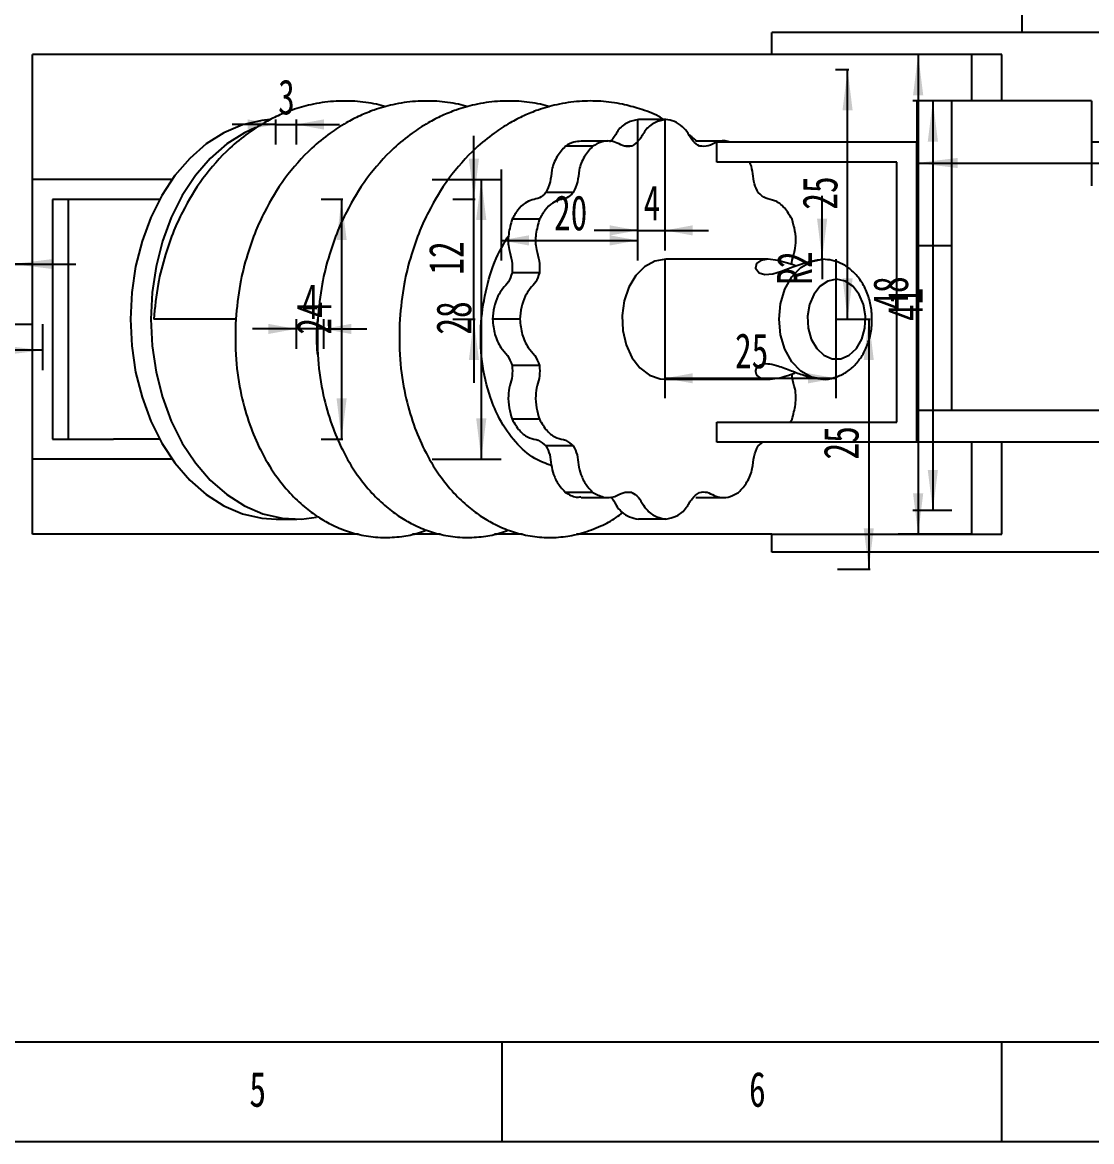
# Model space of a CAD drawing. Header units: millimetres. Extents: x 0 to 1189, y -577 to 841.
# Drawn here: x 204 to 311, y 0 to 112 of the extents above; entities that cross this region are included whole.
import ezdxf

# ---------------------------------------------------------------- set-up
doc = ezdxf.new("R2010")
doc.units = ezdxf.units.MM
doc.layers.add('10', color=7, linetype='Continuous')
doc.layers.add('5', color=7, linetype='Continuous')
doc.styles.add('SLDTEXTSTYLE5', font='TXT', dxfattribs={"width": 0.7})
doc.dimstyles.new('SLDDIMSTYLE0', dxfattribs={"dimtxt": 3.5, "dimasz": 4.08, "dimexe": 0, "dimexo": 0.0625, "dimgap": 0.875, "dimtad": 2, "dimrnd": 1e-09, "dimzin": 12, "dimdsep": 46, "dimtxsty": 'SLDTEXTSTYLE5', "dimsah": 1, "dimcen": 0.09, "dimadec": 0, "dimazin": 3, "dimtfac": 1, "dimtmove": 0, "dimatfit": 0, "dimfxl": 0, "dimfrac": 2, "dimtolj": 1, "dimtzin": 12, "dimarcsym": 0})
doc.dimstyles.new('SLDDIMSTYLE1', dxfattribs={"dimtxt": 3.5, "dimasz": 4.08, "dimexe": 0, "dimexo": 0.0625, "dimgap": 0.875, "dimtad": 2, "dimrnd": 1e-09, "dimzin": 12, "dimdsep": 46, "dimtxsty": 'SLDTEXTSTYLE5', "dimsah": 1, "dimcen": 0.09, "dimadec": 0, "dimazin": 3, "dimtfac": 1, "dimtofl": 0, "dimtmove": 0, "dimatfit": 3, "dimfxl": 0, "dimfrac": 2, "dimtolj": 1, "dimtzin": 12, "dimarcsym": 0})
doc.dimstyles.new('SLDDIMSTYLE4', dxfattribs={"dimtxt": 3.5, "dimasz": 4.08, "dimexe": 0, "dimexo": 0.0625, "dimgap": 0.875, "dimtad": 2, "dimrnd": 1e-09, "dimzin": 12, "dimdsep": 46, "dimtxsty": 'SLDTEXTSTYLE5', "dimsah": 1, "dimcen": 0, "dimadec": 0, "dimazin": 3, "dimtfac": 1, "dimtofl": 0, "dimtmove": 0, "dimatfit": 3, "dimfxl": 0, "dimfrac": 2, "dimtolj": 1, "dimtzin": 12, "dimarcsym": 0})

# ---------------------------------------------------------------- blocks, each defined once
blk = doc.blocks.new('_D_11')
at = {"layer": '10'}
for p, q in [((299, 108.79), (291.64, 108.79)), ((293.64, 108.79), (293.64, 60.79)), ((299, 60.79), (291.64, 60.79))]:
    blk.add_line(p, q, dxfattribs=at)
for points in [[(293.64, 108.79), (293.13, 104.71), (294.15, 104.71)], [(293.64, 60.79), (294.15, 64.87), (293.13, 64.87)]]:
    blk.add_solid(points, dxfattribs=at)
at = {"layer": '10', "insert": (289.13, 83.25), "char_height": 3.5, "attachment_point": 1, "rotation": 90, "style": 'SLDTEXTSTYLE5'}
blk.add_mtext('48', dxfattribs=at)
blk = doc.blocks.new('_D_13')
at = {"layer": '10'}
for p, q in [((188, 81.79), (188, 77.18)), ((206, 81.79), (206, 77.18)), ((206, 79.18), (188, 79.18))]:
    blk.add_line(p, q, dxfattribs=at)
for points in [[(188, 79.18), (192.08, 78.68), (192.08, 79.69)], [(206, 79.18), (201.92, 79.69), (201.92, 78.68)]]:
    blk.add_solid(points, dxfattribs=at)
at = {"layer": '10', "insert": (195.47, 83.69), "char_height": 3.5, "attachment_point": 1, "style": 'SLDTEXTSTYLE5'}
blk.add_mtext('18', dxfattribs=at)
blk = doc.blocks.new('_D_16')
at = {"layer": '10'}
for p, q in [((190, 89.73), (190, 87.48)), ((203, 89.73), (203, 87.48)), ((190, 87.81), (183.65, 87.81)), ((190, 87.81), (203, 87.81)), ((203, 87.81), (209.35, 87.81))]:
    blk.add_line(p, q, dxfattribs=at)
for points in [[(190, 87.81), (185.92, 88.32), (185.92, 87.31)], [(203, 87.81), (207.08, 87.31), (207.08, 88.32)]]:
    blk.add_solid(points, dxfattribs=at)
at = {"layer": '10', "insert": (194.96, 92.33), "char_height": 3.5, "attachment_point": 1, "style": 'SLDTEXTSTYLE5'}
blk.add_mtext('13', dxfattribs=at)
blk = doc.blocks.new('_D_18')
at = {"layer": '10'}
for p, q in [((233.89, 94.29), (236.07, 94.29)), ((235.94, 94.29), (235.94, 70.29)), ((233.89, 70.29), (236.07, 70.29))]:
    blk.add_line(p, q, dxfattribs=at)
for points in [[(235.94, 94.29), (235.44, 90.21), (236.45, 90.21)], [(235.94, 70.29), (236.45, 74.37), (235.44, 74.37)]]:
    blk.add_solid(points, dxfattribs=at)
at = {"layer": '10', "insert": (231.43, 80.75), "char_height": 3.5, "attachment_point": 1, "rotation": 90, "style": 'SLDTEXTSTYLE5'}
blk.add_mtext('24', dxfattribs=at)
blk = doc.blocks.new('_D_19')
at = {"layer": '10'}
for p, q in [((229.33, 102.29), (229.33, 99.78)), ((231.39, 102.29), (231.39, 99.78)), ((229.33, 101.78), (224.99, 101.78)), ((229.33, 101.78), (231.39, 101.78)), ((231.39, 101.78), (235.73, 101.78))]:
    blk.add_line(p, q, dxfattribs=at)
for points in [[(229.33, 101.78), (226.54, 102.29), (226.54, 101.27)], [(231.39, 101.78), (234.17, 101.27), (234.17, 102.29)]]:
    blk.add_solid(points, dxfattribs=at)
at = {"layer": '10', "insert": (229.59, 106.29), "char_height": 3.5, "attachment_point": 1, "style": 'SLDTEXTSTYLE5'}
blk.add_mtext('3', dxfattribs=at)
blk = doc.blocks.new('_D_20')
at = {"layer": '10'}
for p, q in [((251.9, 97.29), (251.9, 88.18)), ((265.57, 97.29), (265.57, 88.18)), ((251.9, 90.18), (265.57, 90.18))]:
    blk.add_line(p, q, dxfattribs=at)
for points in [[(251.9, 90.18), (254.69, 89.67), (254.69, 90.69)], [(265.57, 90.18), (262.78, 90.69), (262.78, 89.67)]]:
    blk.add_solid(points, dxfattribs=at)
at = {"layer": '10', "insert": (257.2, 94.69), "char_height": 3.5, "attachment_point": 1, "style": 'SLDTEXTSTYLE5'}
blk.add_mtext('20', dxfattribs=at)
blk = doc.blocks.new('_D_21')
at = {"layer": '10'}
for p, q in [((265.57, 102.29), (265.57, 89.18)), ((268.3, 102.29), (268.3, 89.18)), ((265.57, 91.18), (261.23, 91.18)), ((265.57, 91.18), (268.3, 91.18)), ((268.3, 91.18), (272.65, 91.18))]:
    blk.add_line(p, q, dxfattribs=at)
for points in [[(265.57, 91.18), (262.78, 91.69), (262.78, 90.67)], [(268.3, 91.18), (271.09, 90.67), (271.09, 91.69)]]:
    blk.add_solid(points, dxfattribs=at)
at = {"layer": '10', "insert": (266.17, 95.69), "char_height": 3.5, "attachment_point": 1, "style": 'SLDTEXTSTYLE5'}
blk.add_mtext('4', dxfattribs=at)
blk = doc.blocks.new('_D_22')
at = {"layer": '10'}
for p, q in [((268.3, 88.29), (268.3, 74.38)), ((285.4, 88.29), (285.4, 74.38)), ((268.3, 76.38), (285.4, 76.38))]:
    blk.add_line(p, q, dxfattribs=at)
for points in [[(268.3, 76.38), (271.09, 75.87), (271.09, 76.89)], [(285.4, 76.38), (282.61, 76.89), (282.61, 75.87)]]:
    blk.add_solid(points, dxfattribs=at)
at = {"layer": '10', "insert": (275.31, 80.89), "char_height": 3.5, "attachment_point": 1, "style": 'SLDTEXTSTYLE5'}
blk.add_mtext('25', dxfattribs=at)
blk = doc.blocks.new('_D_23')
at = {"layer": '10'}
for p, q in [((249.18, 94.29), (249.18, 100.64)), ((247.08, 94.29), (249.31, 94.29)), ((249.18, 82.29), (249.18, 94.29)), ((247.08, 82.29), (249.31, 82.29)), ((249.18, 82.29), (249.18, 75.94))]:
    blk.add_line(p, q, dxfattribs=at)
for points in [[(249.18, 94.29), (249.69, 98.37), (248.68, 98.37)], [(249.18, 82.29), (248.68, 78.21), (249.69, 78.21)]]:
    blk.add_solid(points, dxfattribs=at)
at = {"layer": '10', "insert": (244.67, 86.75), "char_height": 3.5, "attachment_point": 1, "rotation": 90, "style": 'SLDTEXTSTYLE5'}
blk.add_mtext('12', dxfattribs=at)
blk = doc.blocks.new('_D_24')
at = {"layer": '10'}
for p, q in [((285.37, 107.29), (286.71, 107.29)), ((286.58, 82.29), (286.58, 107.29)), ((285.37, 82.29), (286.71, 82.29))]:
    blk.add_line(p, q, dxfattribs=at)
for points in [[(286.58, 107.29), (286.07, 103.21), (287.08, 103.21)], [(286.58, 82.29), (287.08, 86.37), (286.07, 86.37)]]:
    blk.add_solid(points, dxfattribs=at)
at = {"layer": '10', "insert": (282.06, 93.25), "char_height": 3.5, "attachment_point": 1, "rotation": 90, "style": 'SLDTEXTSTYLE5'}
blk.add_mtext('25', dxfattribs=at)
blk = doc.blocks.new('_D_25')
at = {"layer": '10'}
for p, q in [((285.57, 82.29), (288.83, 82.29)), ((288.7, 82.29), (288.7, 57.29)), ((285.57, 57.29), (288.83, 57.29))]:
    blk.add_line(p, q, dxfattribs=at)
for points in [[(288.7, 82.29), (288.19, 78.21), (289.2, 78.21)], [(288.7, 57.29), (289.2, 61.37), (288.19, 61.37)]]:
    blk.add_solid(points, dxfattribs=at)
at = {"layer": '10', "insert": (284.18, 68.25), "char_height": 3.5, "attachment_point": 1, "rotation": 90, "style": 'SLDTEXTSTYLE5'}
blk.add_mtext('25', dxfattribs=at)
blk = doc.blocks.new('_D_26')
at = {"layer": '10'}
for q in [(284.03, 94.64), (284.03, 86.29)]:
    blk.add_line((284.03, 88.29), q, dxfattribs=at)
blk.add_solid([(284.03, 88.29), (284.54, 92.37), (283.52, 92.37)], dxfattribs=at)
at = {"layer": '10', "insert": (279.52, 85.75), "char_height": 3.5, "attachment_point": 1, "rotation": 90, "style": 'SLDTEXTSTYLE5'}
blk.add_mtext('R2', dxfattribs=at)
blk = doc.blocks.new('_D_27')
at = {"layer": '10'}
for p, q in [((231.39, 82.29), (231.39, 79.32)), ((234.12, 82.29), (234.12, 79.32)), ((231.39, 81.32), (227.04, 81.32)), ((234.12, 81.32), (231.39, 81.32)), ((234.12, 81.32), (238.46, 81.32))]:
    blk.add_line(p, q, dxfattribs=at)
for points in [[(231.39, 81.32), (228.6, 81.83), (228.6, 80.81)], [(234.12, 81.32), (236.91, 80.81), (236.91, 81.83)]]:
    blk.add_solid(points, dxfattribs=at)
at = {"layer": '10', "insert": (231.98, 85.83), "char_height": 3.5, "attachment_point": 1, "style": 'SLDTEXTSTYLE5'}
blk.add_mtext('4', dxfattribs=at)
blk = doc.blocks.new('_D_28')
at = {"layer": '10'}
for p, q in [((245, 96.29), (251.92, 96.29)), ((249.92, 96.29), (249.92, 68.29)), ((245, 68.29), (251.92, 68.29))]:
    blk.add_line(p, q, dxfattribs=at)
for points in [[(249.92, 96.29), (249.41, 92.21), (250.43, 92.21)], [(249.92, 68.29), (250.43, 72.37), (249.41, 72.37)]]:
    blk.add_solid(points, dxfattribs=at)
at = {"layer": '10', "insert": (245.41, 80.75), "char_height": 3.5, "attachment_point": 1, "rotation": 90, "style": 'SLDTEXTSTYLE5'}
blk.add_mtext('28', dxfattribs=at)
blk = doc.blocks.new('_D_32')
at = {"layer": '10'}
for p, q in [((293.5, 104.14), (293.5, 95.92)), ((334.5, 104.14), (334.5, 95.92)), ((293.5, 97.92), (334.5, 97.92))]:
    blk.add_line(p, q, dxfattribs=at)
for points in [[(293.5, 97.92), (297.58, 97.42), (297.58, 98.43)], [(334.5, 97.92), (330.42, 98.43), (330.42, 97.42)]]:
    blk.add_solid(points, dxfattribs=at)
at = {"layer": '10', "insert": (312.46, 102.44), "char_height": 3.5, "attachment_point": 1, "style": 'SLDTEXTSTYLE5'}
blk.add_mtext('41', dxfattribs=at)
blk = doc.blocks.new('_D_33')
at = {"layer": '10'}
for p, q in [((297, 104.14), (293.11, 104.14)), ((295.11, 104.14), (295.11, 63.14)), ((297, 63.14), (293.11, 63.14))]:
    blk.add_line(p, q, dxfattribs=at)
for points in [[(295.11, 104.14), (294.6, 100.06), (295.62, 100.06)], [(295.11, 63.14), (295.62, 67.22), (294.6, 67.22)]]:
    blk.add_solid(points, dxfattribs=at)
at = {"layer": '10', "insert": (290.6, 82.11), "char_height": 3.5, "attachment_point": 1, "rotation": 90, "style": 'SLDTEXTSTYLE5'}
blk.add_mtext('41', dxfattribs=at)

msp = doc.modelspace()

# ---------------------------------------------------------------- linework, layer by layer
at = {"color": 7, "linetype": 'Continuous', "lineweight": 25}
for p, q in [((303.99872, 112.99518), (303.99872, 110.99518)), ((348.99872, 110.99518), (278.99872, 110.99518)), ((278.99872, 108.78771), (278.99872, 110.99518)), ((204.99872, 96.28771), (204.99872, 108.78771)), ((278.99872, 108.78771), (204.99872, 108.78771)), ((301.99872, 108.78771), (278.99872, 108.78771)), ((298.99872, 104.14452), (298.99872, 108.78771)), ((301.99872, 104.14452), (301.99872, 108.78771)), ((296.99872, 104.14452), (293.49872, 104.14452)), ((293.49872, 104.14452), (293.49872, 99.99518)), ((296.99872, 89.63411), (296.99872, 104.14452)), ((310.99872, 104.14452), (296.99872, 104.14452)), ((310.99872, 104.14452), (310.99872, 95.64452)), ((268.37757, 102.28772), (265.64281, 102.28772)), ((262.63542, 100.12541), (259.90066, 100.12541)), ((274.11972, 100.12541), (271.38497, 100.12541)), ((293.49872, 99.99518), (273.49872, 99.99518)), ((273.49872, 97.99518), (273.49872, 99.99518)), ((293.49872, 69.99519), (293.49872, 99.99518)), ((316.99872, 99.99518), (310.99872, 99.99518)), ((261.07984, 99.60822), (258.34508, 99.60822)), ((264.99068, 99.60822), (264.22692, 99.60822)), ((291.49872, 97.99518), (273.49872, 97.99518)), ((291.49872, 71.99518), (291.49872, 97.99518)), ((204.99872, 68.28771), (204.99872, 96.28771)), ((218.98403, 96.28771), (204.99872, 96.28771)), ((213.12202, 94.28771), (206.99872, 94.28771)), ((206.99872, 94.28771), (206.99872, 70.28772)), ((208.62008, 70.28772), (208.62008, 94.28771)), ((217.7309, 94.28771), (213.12202, 94.28771)), ((259.12442, 94.96721), (256.38966, 94.96721)), ((255.73753, 92.28772), (253.00277, 92.28772)), ((296.99872, 89.63411), (293.49872, 89.63411)), ((296.99872, 73.14452), (296.99872, 89.63411)), ((204.99872, 87.78772), (202.99872, 87.78772)), ((278.63291, 88.28772), (268.37757, 88.28772)), ((255.73753, 86.92873), (253.00277, 86.92873)), ((202.99872, 81.78771), (204.99872, 81.78771)), ((253.78211, 82.28771), (251.04735, 82.28771)), ((255.73753, 77.6467), (253.00277, 77.6467)), ((268.37757, 76.28771), (278.66398, 76.28771)), ((296.99872, 73.14452), (293.49872, 73.14452)), ((330.99872, 73.14452), (296.99872, 73.14452)), ((255.73753, 72.28771), (253.00277, 72.28771)), ((273.49872, 69.99519), (273.49872, 71.99518)), ((273.49872, 71.99518), (291.49872, 71.99518)), ((280.83457, 71.99518), (281.01761, 72.28771)), ((206.99872, 70.28772), (213.12202, 70.28772)), ((217.7309, 70.28772), (213.12202, 70.28772)), ((259.12442, 69.60822), (256.38966, 69.60822)), ((293.49872, 69.99519), (273.49872, 69.99519)), ((277.63072, 69.60822), (278.11194, 69.99519)), ((334.49872, 69.99519), (293.49872, 69.99519)), ((298.99872, 60.78771), (298.99872, 69.99519)), ((301.99872, 60.78771), (301.99872, 69.99519)), ((218.98403, 68.28771), (204.99872, 68.28771)), ((204.99872, 60.78771), (204.99872, 68.28771)), ((261.07984, 64.96721), (258.34508, 64.96721)), ((264.99068, 64.96721), (264.37025, 64.96721)), ((259.90066, 64.45002), (262.63542, 64.45002)), ((271.38497, 64.45002), (274.11972, 64.45002)), ((229.40727, 62.28772), (231.45834, 62.28772)), ((268.37757, 62.28772), (265.64281, 62.28772)), ((237.63584, 60.78771), (204.99872, 60.78771)), ((245.84012, 60.78771), (243.04664, 60.78771)), ((254.04439, 60.78771), (251.25091, 60.78771)), ((278.99872, 60.78771), (259.45519, 60.78771)), ((278.99872, 58.99519), (278.99872, 60.78771)), ((278.99872, 60.78771), (301.99872, 60.78771)), ((348.99872, 58.99519), (278.99872, 58.99519))]:
    msp.add_line(p, q, dxfattribs=at)
at = {"color": 7, "linetype": 'Continuous', "lineweight": 25, "flags": 128}
for points in [[(228.78447, 102.2695), (227.94633, 102.18727), (226.02375, 101.74288), (224.16155, 100.95133), (222.39296, 99.82671), (220.74954, 98.38912), (219.26062, 96.66419), (217.95276, 94.68271), (216.84931, 92.48005), (215.96996, 90.0955), (215.3304, 87.57162), (214.94204, 84.95346), (214.81181, 82.28771)], [(227.35634, 101.4816), (226.21262, 100.95133), (224.44403, 99.82671), (222.80061, 98.38912), (221.31168, 96.66419), (220.00383, 94.68271), (218.90038, 92.48005), (218.02103, 90.0955), (217.38147, 87.57162), (216.99311, 84.95346), (216.86288, 82.28771)], [(268.37757, 88.28772), (267.28865, 88.09921), (266.26815, 87.54556), (265.38019, 86.66152), (264.68056, 85.50268), (264.21324, 84.14182), (264.00757, 82.66446), (264.07649, 81.16343), (264.41566, 79.73303), (265.00377, 78.46317), (265.80387, 77.43361), (266.76569, 76.70905), (267.82878, 76.33503), (268.37757, 76.28771)], [(281.37371, 87.62195), (281.02271, 87.75444), (279.60637, 88.17253), (278.63291, 88.28772), (277.89314, 88.1704), (277.47176, 87.86059), (277.37959, 87.41188), (277.7397, 86.93154), (278.30532, 86.76505), (279.09484, 86.83957), (279.97344, 87.10211), (281.10584, 87.52926), (282.51386, 88.01647), (283.58293, 88.25125), (284.10243, 88.28772), (284.10243, 88.28772)], [(284.10243, 76.28771), (282.96916, 76.49216), (281.91311, 77.09156), (281.00626, 78.04508), (280.31042, 79.28771), (279.87299, 80.7348), (279.72379, 82.28771), (279.87299, 83.84063), (280.31042, 85.28771), (281.00626, 86.53036), (281.91311, 87.48387), (282.96916, 88.08327), (284.10243, 88.28772)], [(285.46981, 86.28771), (284.60939, 86.11), (283.82542, 85.59267), (283.18757, 84.78167), (282.7525, 83.74908), (282.55888, 82.58664), (282.6239, 81.39763), (282.9418, 80.28772), (283.48432, 79.35551), (284.20326, 78.68384), (285.03474, 78.33239), (285.90488, 78.33239), (286.73636, 78.68384), (287.4553, 79.35551), (287.99782, 80.28772), (288.31571, 81.39763), (288.38074, 82.58664), (288.18711, 83.74908), (287.75205, 84.78167), (287.11419, 85.59267), (286.33023, 86.11), (285.46981, 86.28771)], [(214.81181, 82.28771), (214.94204, 79.62198), (215.3304, 77.00381), (215.96996, 74.47993), (216.84931, 72.09538), (217.95276, 69.89272), (219.26062, 67.91124), (220.74954, 66.18631), (222.39296, 64.74872), (224.16155, 63.6241), (226.02375, 62.83254), (227.94633, 62.38816), (229.40727, 62.28772)], [(216.86288, 82.28771), (216.99311, 79.62198), (217.38147, 77.00381), (218.02103, 74.47993), (218.90038, 72.09538), (220.00383, 69.89272), (221.31168, 67.91124), (222.80061, 66.18631), (224.44403, 64.74872), (226.21262, 63.6241), (228.07482, 62.83254), (229.99739, 62.38816), (231.94604, 62.29888), (233.43268, 62.47154)], [(225.32527, 82.28721), (225.34319, 82.28721), (224.98014, 82.28717), (224.0485, 82.28712), (222.69011, 82.28706), (221.11177, 82.28702), (219.55377, 82.28699), (218.2533, 82.28697), (217.40835, 82.28699), (217.1653, 82.28701)]]:
    msp.add_lwpolyline(points, dxfattribs=at)
at = {"color": 7, "linetype": 'Continuous', "lineweight": 25}
for points, knots in [([(240.35295, 103.55508), (240.04849, 103.64136), (239.03458, 103.92868), (237.28156, 104.13771), (235.07378, 104.14043), (232.97109, 103.83014), (231.11966, 103.30094), (229.56125, 102.67037), (228.08293, 101.90769), (226.45407, 100.85465), (224.32263, 99.10508), (222.02967, 96.51261), (220.26342, 93.62074), (219.07833, 91.03107), (218.22991, 88.63275), (217.47699, 85.66153), (217.26123, 83.46549), (217.14544, 82.28701)], [0, 0, 0, 0, 0.027914626, 0.092961451, 0.155767698, 0.223828551, 0.280516226, 0.325006639, 0.370549694, 0.425202076, 0.492247239, 0.60407916, 0.709189839, 0.763001954, 0.828990744, 0.908229824, 1, 1, 1, 1]), ([(248.55722, 103.55508), (248.25276, 103.64136), (247.23885, 103.92868), (245.48583, 104.13771), (243.27806, 104.14043), (241.17536, 103.83014), (239.32393, 103.30094), (237.76552, 102.67038), (236.2872, 101.90769), (234.65835, 100.85465), (232.5269, 99.10508), (230.23395, 96.51261), (228.46769, 93.62074), (227.28261, 91.03107), (226.43418, 88.63275), (225.68127, 85.66153), (225.4655, 83.46549), (225.34971, 82.28701)], [0, 0, 0, 0, 0.027914582, 0.0929615, 0.155767689, 0.223828551, 0.280516252, 0.325006683, 0.370549719, 0.425202118, 0.492247203, 0.604079123, 0.709189851, 0.763001966, 0.828990728, 0.908229819, 1, 1, 1, 1]), ([(256.7615, 103.55508), (256.45704, 103.64136), (255.44313, 103.92868), (253.6901, 104.13771), (251.48233, 104.14043), (249.37963, 103.83014), (247.52821, 103.30094), (245.96979, 102.67037), (244.49148, 101.90769), (242.86262, 100.85465), (240.73118, 99.10508), (238.43822, 96.51261), (236.67196, 93.62074), (235.48688, 91.03107), (234.63846, 88.63275), (233.88554, 85.66153), (233.66977, 83.46549), (233.55398, 82.28701)], [0, 0, 0, 0, 0.02791458, 0.092961411, 0.155767693, 0.223828551, 0.28051626, 0.325006604, 0.370549733, 0.425202049, 0.492247196, 0.604079133, 0.709189801, 0.763001954, 0.828990718, 0.908229817, 1, 1, 1, 1]), ([(268.15831, 102.28772), (268.00669, 102.38436), (267.2512, 102.86593), (265.85596, 103.3291), (263.91092, 103.87651), (261.89544, 104.14343), (259.6863, 104.13877), (257.58398, 103.83052), (255.73247, 103.30087), (254.17407, 102.67039), (252.69575, 101.90768), (251.06689, 100.85465), (248.93545, 99.10508), (246.6425, 96.51261), (244.87624, 93.62074), (243.69116, 91.03107), (242.84273, 88.63275), (242.08982, 85.66153), (241.87405, 83.46549), (241.75826, 82.28701)], [0, 0, 0, 0, 0.014061217, 0.070063943, 0.116993924, 0.176080031, 0.233130923, 0.29495486, 0.346447778, 0.386861225, 0.428230819, 0.47787502, 0.538776334, 0.640360282, 0.735838887, 0.784719841, 0.84466157, 0.916639396, 1, 1, 1, 1]), ([(265.64281, 102.28772), (265.26922, 102.20742), (264.52585, 102.04765), (263.58062, 101.30626), (263.18138, 100.36159), (262.8385, 100.0974), (262.75371, 100.03207)], [0, 0, 0, 0, 0.330627132, 0.657884941, 0.915405035, 1, 1, 1, 1]), ([(268.37757, 102.28772), (268.00308, 102.20884), (267.25791, 102.0519), (266.32509, 101.29095), (265.78616, 100.1637), (265.25527, 99.79298), (264.99068, 99.60822)], [0, 0, 0, 0, 0.282280052, 0.561683696, 0.78154713, 1, 1, 1, 1]), ([(271.76446, 99.60822), (271.53347, 99.75299), (271.07206, 100.04219), (270.63718, 100.90388), (270.0404, 101.62979), (269.26131, 102.12294), (268.67235, 102.23275), (268.37757, 102.28772)], [0, 0, 0, 0, 0.1861407, 0.371832178, 0.55747596, 0.778510009, 1, 1, 1, 1]), ([(259.90235, 100.09887), (259.6601, 100.08827), (259.11895, 100.06459), (258.62043, 99.7706), (258.34508, 99.60822)], [0, 0, 0, 0, 0.447671001, 1, 1, 1, 1]), ([(264.99068, 99.60822), (264.73782, 99.57534), (264.23269, 99.50965), (263.54166, 99.95794), (262.75996, 100.17772), (261.90531, 100.07101), (261.35518, 99.76259), (261.07984, 99.60822)], [0, 0, 0, 0, 0.186139291, 0.371831207, 0.557474803, 0.778509727, 1, 1, 1, 1]), ([(271.43145, 100.12541), (271.29055, 100.27818), (271.076, 100.51081), (270.81373, 100.6591), (270.7237, 100.71)], [0, 0, 0, 0, 0.656728499, 1, 1, 1, 1]), ([(274.78056, 99.99518), (274.71953, 100.02346), (274.30454, 100.21576), (273.53089, 100.13517), (272.65676, 99.54785), (272.06126, 99.58814), (271.76446, 99.60822)], [0, 0, 0, 0, 0.062907422, 0.427711349, 0.714776631, 1, 1, 1, 1]), ([(258.34508, 99.60822), (258.04954, 99.28333), (257.46147, 98.63687), (256.93129, 97.33876), (256.87588, 95.99328), (256.55139, 95.3085), (256.38966, 94.96721)], [0, 0, 0, 0, 0.282279796, 0.561683707, 0.781547153, 1, 1, 1, 1]), ([(261.07984, 99.60822), (260.7843, 99.28333), (260.19623, 98.63687), (259.66605, 97.33876), (259.61064, 95.99328), (259.28614, 95.3085), (259.12442, 94.96721)], [0, 0, 0, 0, 0.282279923, 0.56168396, 0.781547492, 1, 1, 1, 1]), ([(277.63072, 94.96721), (277.48439, 95.25161), (277.19208, 95.81973), (277.11665, 96.85246), (276.97909, 97.60366), (276.80047, 97.93704), (276.76931, 97.99518)], [0, 0, 0, 0, 0.311951375, 0.623153303, 0.934273438, 1, 1, 1, 1]), ([(256.38966, 94.96721), (256.18267, 94.76548), (255.76919, 94.36251), (255.00716, 94.27729), (254.25, 93.93204), (253.54878, 93.25407), (253.1849, 92.61005), (253.00277, 92.28772)], [0, 0, 0, 0, 0.186139325, 0.371831226, 0.557475342, 0.778510683, 1, 1, 1, 1]), ([(259.12442, 94.96721), (258.91743, 94.76548), (258.50395, 94.36251), (257.74192, 94.27729), (256.98476, 93.93204), (256.28354, 93.25407), (255.91966, 92.61005), (255.73753, 92.28772)], [0, 0, 0, 0, 0.186139967, 0.371831773, 0.557475734, 0.778510889, 1, 1, 1, 1]), ([(281.01761, 92.28772), (280.78052, 92.69269), (280.30874, 93.49852), (279.36142, 94.22503), (278.37952, 94.30094), (277.87979, 94.7456), (277.63072, 94.96721)], [0, 0, 0, 0, 0.282279844, 0.56168334, 0.781546669, 1, 1, 1, 1]), ([(253.00277, 92.28772), (252.86537, 91.80387), (252.59198, 90.8411), (252.60649, 89.35365), (253.04945, 88.15047), (253.0183, 87.3351), (253.00277, 86.92873)], [0, 0, 0, 0, 0.282280577, 0.561683947, 0.78154779, 1, 1, 1, 1]), ([(255.73753, 92.28772), (255.60013, 91.80387), (255.32673, 90.8411), (255.34125, 89.35365), (255.78421, 88.15047), (255.75306, 87.3351), (255.73753, 86.92873)], [0, 0, 0, 0, 0.282280577, 0.561683946, 0.781547789, 1, 1, 1, 1]), ([(281.01333, 87.75721), (281.01155, 87.82282), (281.00053, 88.23074), (281.28636, 88.91123), (281.42883, 89.98646), (281.35652, 91.15632), (281.13066, 91.91033), (281.01761, 92.28772)], [0, 0, 0, 0, 0.041893852, 0.260497744, 0.479043244, 0.739252981, 1, 1, 1, 1]), ([(256.9395, 67.65514), (256.37695, 67.85164), (255.08712, 68.30218), (253.29766, 69.91239), (251.80993, 72.04656), (250.63711, 74.76504), (249.88762, 78.02753), (249.79197, 81.83068), (250.38316, 85.46915), (251.32846, 88.44952), (252.28749, 90.03323), (252.66609, 90.65845)], [0, 0, 0, 0, 0.091368257, 0.209493423, 0.32746569, 0.417990588, 0.552292024, 0.686950605, 0.805048735, 0.923037541, 1, 1, 1, 1]), ([(284.10458, 76.28886), (284.10725, 76.28848), (284.48791, 76.23446), (285.255, 76.42129), (286.30757, 76.85009), (287.23201, 77.57499), (288.00014, 78.51905), (288.58328, 79.6666), (288.9471, 80.96656), (289.06462, 82.35332), (288.92182, 83.75217), (288.5154, 85.09004), (287.87317, 86.25047), (287.04741, 87.17583), (286.10183, 87.83006), (285.09983, 88.22057), (284.41827, 88.26645), (284.10243, 88.28772)], [0, 0, 0, 0, 0.000494867, 0.07036555, 0.138950616, 0.207966138, 0.278876739, 0.35213047, 0.427194707, 0.503272911, 0.580027123, 0.657598986, 0.736119128, 0.806816743, 0.875406308, 0.942263461, 1, 1, 1, 1]), ([(253.00277, 86.92873), (252.89712, 86.61221), (252.68608, 85.97993), (252.05724, 85.38403), (251.52749, 84.56627), (251.1676, 83.49869), (251.08746, 82.69165), (251.04735, 82.28771)], [0, 0, 0, 0, 0.186140633, 0.371831515, 0.557475391, 0.778510539, 1, 1, 1, 1]), ([(255.73753, 86.92873), (255.63188, 86.61221), (255.42084, 85.97993), (254.79199, 85.38403), (254.26225, 84.56627), (253.90236, 83.49869), (253.82222, 82.69165), (253.78211, 82.28771)], [0, 0, 0, 0, 0.186140632, 0.371831514, 0.557475389, 0.778510537, 1, 1, 1, 1]), ([(225.34971, 82.28701), (225.32015, 80.9397), (225.26372, 78.36711), (225.81779, 74.80812), (226.67344, 71.78779), (227.81465, 69.09733), (229.17103, 66.81436), (230.68975, 64.92872), (232.13624, 63.54932), (233.51171, 62.52824), (234.95653, 61.69295), (236.49085, 61.04796), (238.23332, 60.59194), (240.05633, 60.39443), (241.8948, 60.51248), (243.35984, 60.78444), (244.15802, 61.10423), (244.42287, 61.21035)], [0, 0, 0, 0, 0.104623059, 0.199769771, 0.285088785, 0.361122041, 0.446814053, 0.517404999, 0.579444994, 0.632983761, 0.680198467, 0.738871432, 0.792883082, 0.855118356, 0.916924879, 0.972433934, 1, 1, 1, 1]), ([(233.58423, 78.63563), (233.55903, 78.81305), (233.39302, 79.98178), (233.47773, 81.22918), (233.54958, 82.28721)], [0, 0, 0, 0, 0.151806356, 1, 1, 1, 1]), ([(233.55398, 82.28701), (233.52443, 80.9397), (233.46799, 78.36711), (234.02207, 74.80812), (234.87772, 71.78779), (236.01893, 69.09733), (237.3753, 66.81436), (238.89403, 64.92872), (240.34051, 63.54932), (241.71599, 62.52824), (243.1608, 61.69295), (244.69513, 61.04796), (246.43759, 60.59194), (248.2606, 60.39443), (250.09908, 60.51248), (251.56412, 60.78444), (252.36229, 61.10423), (252.62714, 61.21035)], [0, 0, 0, 0, 0.104623043, 0.19976981, 0.28508876, 0.361122019, 0.446814024, 0.517404974, 0.579444986, 0.63298374, 0.680198457, 0.738871425, 0.792883193, 0.855118349, 0.916924877, 0.972433937, 1, 1, 1, 1]), ([(241.75826, 82.28701), (241.7287, 80.9397), (241.67227, 78.36711), (242.22634, 74.80812), (243.08199, 71.78779), (244.2232, 69.09733), (245.57957, 66.81436), (247.0983, 64.92872), (248.54479, 63.54932), (249.92026, 62.52826), (251.36509, 61.69291), (252.89935, 61.04813), (254.64204, 60.59132), (256.46413, 60.39715), (258.30599, 60.50288), (260.12396, 60.88592), (261.81763, 61.53732), (263.17471, 62.24547), (263.86435, 62.77916), (264.08437, 62.94942)], [0, 0, 0, 0, 0.09353521, 0.178598424, 0.254875428, 0.322850698, 0.399461235, 0.462571035, 0.518036114, 0.565900893, 0.608111751, 0.660566617, 0.708854278, 0.764493826, 0.819750278, 0.869376548, 0.926277655, 0.976480227, 1, 1, 1, 1]), ([(251.04735, 82.28771), (251.10491, 81.77455), (251.21944, 80.75345), (251.77476, 79.47523), (252.5974, 78.73673), (252.86794, 78.00926), (253.00277, 77.6467)], [0, 0, 0, 0, 0.282280633, 0.561684362, 0.781547802, 1, 1, 1, 1]), ([(253.78211, 82.28771), (253.83967, 81.77455), (253.9542, 80.75345), (254.50952, 79.47523), (255.33216, 78.73673), (255.6027, 78.00926), (255.73753, 77.6467)], [0, 0, 0, 0, 0.282280642, 0.561684365, 0.781547784, 1, 1, 1, 1]), ([(253.00277, 77.6467), (253.02677, 77.3002), (253.07471, 76.60804), (252.74756, 75.66112), (252.58717, 74.58997), (252.66504, 73.41884), (252.89012, 72.66501), (253.00277, 72.28771)], [0, 0, 0, 0, 0.186140573, 0.371831752, 0.557475884, 0.778510205, 1, 1, 1, 1]), ([(255.73753, 77.6467), (255.76153, 77.3002), (255.80947, 76.60804), (255.48231, 75.66112), (255.32193, 74.58997), (255.3998, 73.41884), (255.62488, 72.66501), (255.73753, 72.28771)], [0, 0, 0, 0, 0.186140574, 0.371831754, 0.557475881, 0.778510204, 1, 1, 1, 1]), ([(284.10243, 76.28771), (283.78475, 76.31186), (283.15048, 76.36006), (281.98529, 76.71032), (280.73062, 77.18873), (279.55327, 77.64576), (278.56764, 77.85505), (277.8998, 77.77283), (277.46943, 77.46818), (277.30016, 77.0109), (277.51553, 76.55389), (278.13692, 76.2846), (279.00575, 76.27233), (280.0506, 76.48938), (280.86056, 76.75545), (281.30234, 76.9243), (281.37465, 76.95194)], [0, 0, 0, 0, 0.074741439, 0.149228401, 0.2301283, 0.323650793, 0.390091779, 0.456742908, 0.52058549, 0.59747666, 0.690821517, 0.765829329, 0.841074999, 0.911107844, 0.985450484, 1, 1, 1, 1]), ([(281.01761, 72.28771), (281.15363, 72.77119), (281.42427, 73.73323), (281.42881, 75.22577), (281.03193, 76.16749), (281.03594, 76.70185), (281.03691, 76.83056)], [0, 0, 0, 0, 0.331581563, 0.65978334, 0.918046997, 1, 1, 1, 1]), ([(253.00277, 72.28771), (253.23987, 71.88274), (253.71164, 71.07691), (254.65897, 70.35041), (255.64086, 70.27448), (256.1406, 69.82983), (256.38966, 69.60822)], [0, 0, 0, 0, 0.282280186, 0.561684048, 0.781547863, 1, 1, 1, 1]), ([(255.73753, 72.28771), (255.97463, 71.88274), (256.4464, 71.07691), (257.39373, 70.35041), (258.37562, 70.27448), (258.87536, 69.82983), (259.12442, 69.60822)], [0, 0, 0, 0, 0.2822799458, 0.5616835423, 0.7815472308, 1, 1, 1, 1]), ([(256.38966, 69.60822), (256.53688, 69.32459), (256.83095, 68.758), (256.89315, 67.7138), (257.1451, 66.67627), (257.63987, 65.7154), (258.10985, 65.21677), (258.34508, 64.96721)], [0, 0, 0, 0, 0.186140627, 0.371831639, 0.557476202, 0.77850968, 1, 1, 1, 1]), ([(259.12442, 69.60822), (259.27164, 69.32459), (259.56571, 68.758), (259.62791, 67.7138), (259.87985, 66.67627), (260.37463, 65.7154), (260.84461, 65.21677), (261.07984, 64.96721)], [0, 0, 0, 0, 0.186140613, 0.371831507, 0.557476099, 0.778509669, 1, 1, 1, 1]), ([(275.6753, 64.96721), (275.97084, 65.29209), (276.55891, 65.93856), (277.08909, 67.23667), (277.1445, 68.58215), (277.469, 69.26693), (277.63072, 69.60822)], [0, 0, 0, 0, 0.282280383, 0.561684553, 0.781547775, 1, 1, 1, 1]), ([(258.34508, 64.96721), (258.69863, 64.75058), (259.20066, 64.44298), (259.73945, 64.50492), (259.8988, 64.52324)], [0, 0, 0, 0, 0.704243475, 1, 1, 1, 1]), ([(261.07984, 64.96721), (261.43294, 64.77893), (262.13555, 64.40429), (263.22104, 64.42419), (264.09909, 65.03117), (264.69412, 64.98848), (264.99068, 64.96721)], [0, 0, 0, 0, 0.282280419, 0.56168443, 0.781547655, 1, 1, 1, 1]), ([(264.99068, 64.96721), (265.22167, 64.82244), (265.68309, 64.53324), (266.11796, 63.67154), (266.71474, 62.94565), (267.49383, 62.45248), (268.08279, 62.34268), (268.37757, 62.28772)], [0, 0, 0, 0, 0.186140057, 0.371831784, 0.557475577, 0.778510228, 1, 1, 1, 1]), ([(268.37757, 62.28772), (268.75207, 62.36659), (269.49724, 62.52352), (270.43005, 63.28448), (270.96898, 64.41173), (271.49987, 64.78244), (271.76446, 64.96721)], [0, 0, 0, 0, 0.2822799233, 0.5616844492, 0.7815470024, 1, 1, 1, 1]), ([(271.76446, 64.96721), (272.01733, 65.00009), (272.52245, 65.06578), (273.21348, 64.61748), (273.99518, 64.39771), (274.84983, 64.50441), (275.39996, 64.81283), (275.6753, 64.96721)], [0, 0, 0, 0, 0.1861395251, 0.371831674, 0.557475115, 0.7785103224, 1, 1, 1, 1]), ([(262.81526, 64.53191), (262.84601, 64.50924), (263.0966, 64.32452), (263.37346, 63.6553), (263.98314, 62.95091), (264.75822, 62.45107), (265.34775, 62.3422), (265.64281, 62.28772)], [0, 0, 0, 0, 0.030919396, 0.25202664, 0.473076489, 0.73626735, 1, 1, 1, 1])]:
    msp.add_open_spline(points, degree=3, knots=knots, dxfattribs=at)
at = {"layer": '5', "color": 7, "lineweight": 25}
msp.add_line((0, 10), (1179, 10), dxfattribs=at)
at = {"layer": '5'}
for p, q in [((252, 0), (252, 10)), ((302, 0), (302, 10))]:
    msp.add_line(p, q, dxfattribs=at)
at = {"layer": '5', "color": 7}
msp.add_line((0, 0), (1189, 0), dxfattribs=at)

# ---------------------------------------------------------------- texts
at = {"layer": '10', "char_height": 3.5, "attachment_point": 2, "style": 'SLDTEXTSTYLE5'}
for s, insert in [('5', (227.54444, 6.98752)), ('6', (277.54688, 6.98752))]:
    msp.add_mtext(s, dxfattribs=dict(at, insert=insert))

# ---------------------------------------------------------------- dimensions: what is measured, and where the dimension line sits
at = {"layer": '10'}
for base, p1, p2, angle, dimstyle, picture, middle in [((291.47662, 60.78771), (298.99872, 108.78771), (298.99872, 60.78771), 90, 'SLDDIMSTYLE1', '_D_11', (291.47662, 84.78771)), ((284.40993, 107.28771), (285.37002, 82.28771), (285.37002, 107.28771), 90, 'SLDDIMSTYLE1', '_D_24', (284.40993, 94.78771)), ((292.94412, 63.14452), (296.99872, 104.14452), (296.99872, 63.14452), 90, 'SLDDIMSTYLE1', '_D_33', (292.94412, 83.64452)), ((334.49872, 100.08992), (293.49872, 104.14452), (334.49872, 104.14452), 0, 'SLDDIMSTYLE1', '_D_32', (313.99872, 100.08992)), ((247.01827, 94.28771), (247.08341, 82.28771), (247.08341, 94.28771), 90, 'SLDDIMSTYLE0', '_D_23', (247.01827, 88.28771)), ((247.75728, 68.28771), (244.99872, 96.28771), (244.99872, 68.28771), 90, 'SLDDIMSTYLE1', '_D_28', (247.75728, 82.28771)), ((233.77753, 70.28771), (233.88569, 94.28771), (233.88569, 70.28771), 90, 'SLDDIMSTYLE1', '_D_18', (233.77753, 82.28771)), ((187.99872, 81.34871), (205.99872, 81.78771), (187.99872, 81.78771), 0, 'SLDDIMSTYLE0', '_D_13', (196.99872, 81.34871)), ((286.52968, 57.28771), (285.5696, 82.28771), (285.5696, 57.28771), 90, 'SLDDIMSTYLE1', '_D_25', (286.52968, 69.78771))]:
    dim = msp.add_linear_dim(base=base, p1=p1, p2=p2, angle=angle, dimstyle=dimstyle, dxfattribs=at)
    dim.commit()
    dim.dimension.update_dxf_attribs({"geometry": picture, "text_midpoint": middle, "dimtype": 160})
for base, p1, p2, dimstyle, picture, middle in [((231.38536, 103.94828), (229.33429, 102.28771), (231.38536, 102.28771), 'SLDDIMSTYLE0', '_D_19', (230.35983, 103.94828)), ((268.30459, 93.34828), (265.56984, 102.28771), (268.30459, 102.28771), 'SLDDIMSTYLE0', '_D_21', (266.93721, 93.34828)), ((265.56984, 92.34828), (251.89605, 97.28771), (265.56984, 97.28771), 'SLDDIMSTYLE1', '_D_20', (258.73294, 92.34828)), ((202.99872, 89.98001), (189.99872, 89.73261), (202.99872, 89.73261), 'SLDDIMSTYLE0', '_D_16', (196.49872, 89.98001)), ((285.39683, 78.54828), (268.30459, 88.28771), (285.39683, 88.28771), 'SLDDIMSTYLE1', '_D_22', (276.85071, 78.54828)), ((231.38536, 83.48771), (234.12012, 82.28771), (231.38536, 82.28771), 'SLDDIMSTYLE0', '_D_27', (232.75274, 83.48771))]:
    dim = msp.add_linear_dim(base=base, p1=p1, p2=p2, dimstyle=dimstyle, dxfattribs=at)
    dim.commit()
    dim.dimension.update_dxf_attribs({"geometry": picture, "text_midpoint": middle, "dimtype": 160})
dim = msp.add_radius_dim(center=(284.02945, 86.28771), mpoint=(284.02945, 88.28771), dimstyle='SLDDIMSTYLE4', dxfattribs=at)
dim.commit()
dim.dimension.update_dxf_attribs({"geometry": '_D_26', "text_midpoint": (284.02946, 87.28772), "dimtype": 164})

doc.saveas('drawing.dxf')
